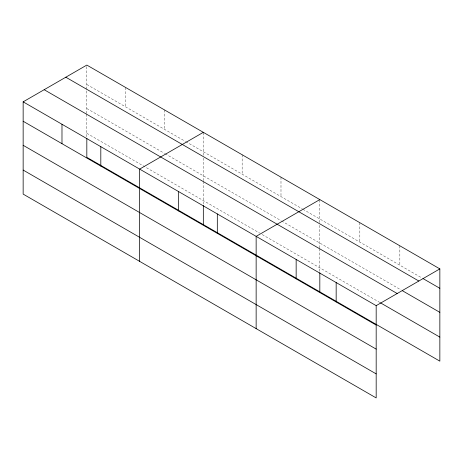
<?xml version="1.0" encoding="UTF-8"?>
<svg xmlns="http://www.w3.org/2000/svg" width="463" height="463" viewBox="0 0 463 463"><rect width="100%" height="100%" fill="white"/><g stroke="black" fill="none" stroke-linecap="round" stroke-linejoin="round"><path stroke-width="0.35" stroke-dasharray="2.31 1.74" d="M86.824 113.487L86.824 65.075M203.326 158.114L203.326 180.744M203.326 155.284L203.326 132.337M319.823 225.371L319.823 248.006M319.823 222.547L319.823 199.594M86.824 84.492L185.159 141.261M185.785 141.626L302.287 208.882M302.912 209.247L421.724 277.841M86.824 108.533L164.492 153.369M165.117 153.733L280.989 220.631M281.614 220.99L401.091 289.971M86.824 133.303L259.697 233.109M262.197 234.55L379.834 302.472M399.841 245.795L399.841 265.206M359.832 222.697L359.832 242.108M319.823 248.712L319.823 272.065M280.989 177.173L280.989 196.59M242.155 154.758L242.155 174.169M203.326 181.455L203.326 204.096M164.492 109.916L164.492 129.327M125.658 87.495L125.658 106.912M86.824 114.193L86.824 137.546"/><path stroke-width="0.69" d="M23.15 101.843L376.176 305.655L376.176 397.925L23.15 194.107L23.15 101.843L86.824 65.075L439.85 268.893L439.85 361.157L86.824 157.345L86.824 138.252M203.326 132.337L139.647 169.099L139.647 261.369M319.823 199.594L256.143 236.361L256.143 328.626M376.176 305.655L439.85 268.893M422.974 278.558L439.85 288.304M65.815 77.211L418.836 281.024M402.341 290.695L439.85 312.346M44.164 89.706L397.185 293.525M380.459 302.831L439.85 337.116M23.15 121.254L376.176 325.072M23.15 145.295L376.176 349.114M23.15 170.066L376.176 373.884M336.161 282.557L336.161 301.969M319.823 272.771L319.823 291.864M296.152 259.459L296.152 278.871M217.315 213.941L217.315 233.352M203.326 205.508L203.326 224.601M178.481 191.52L178.481 210.931M100.812 146.678L100.812 166.095M61.984 124.258L61.984 143.675"/></g></svg>
